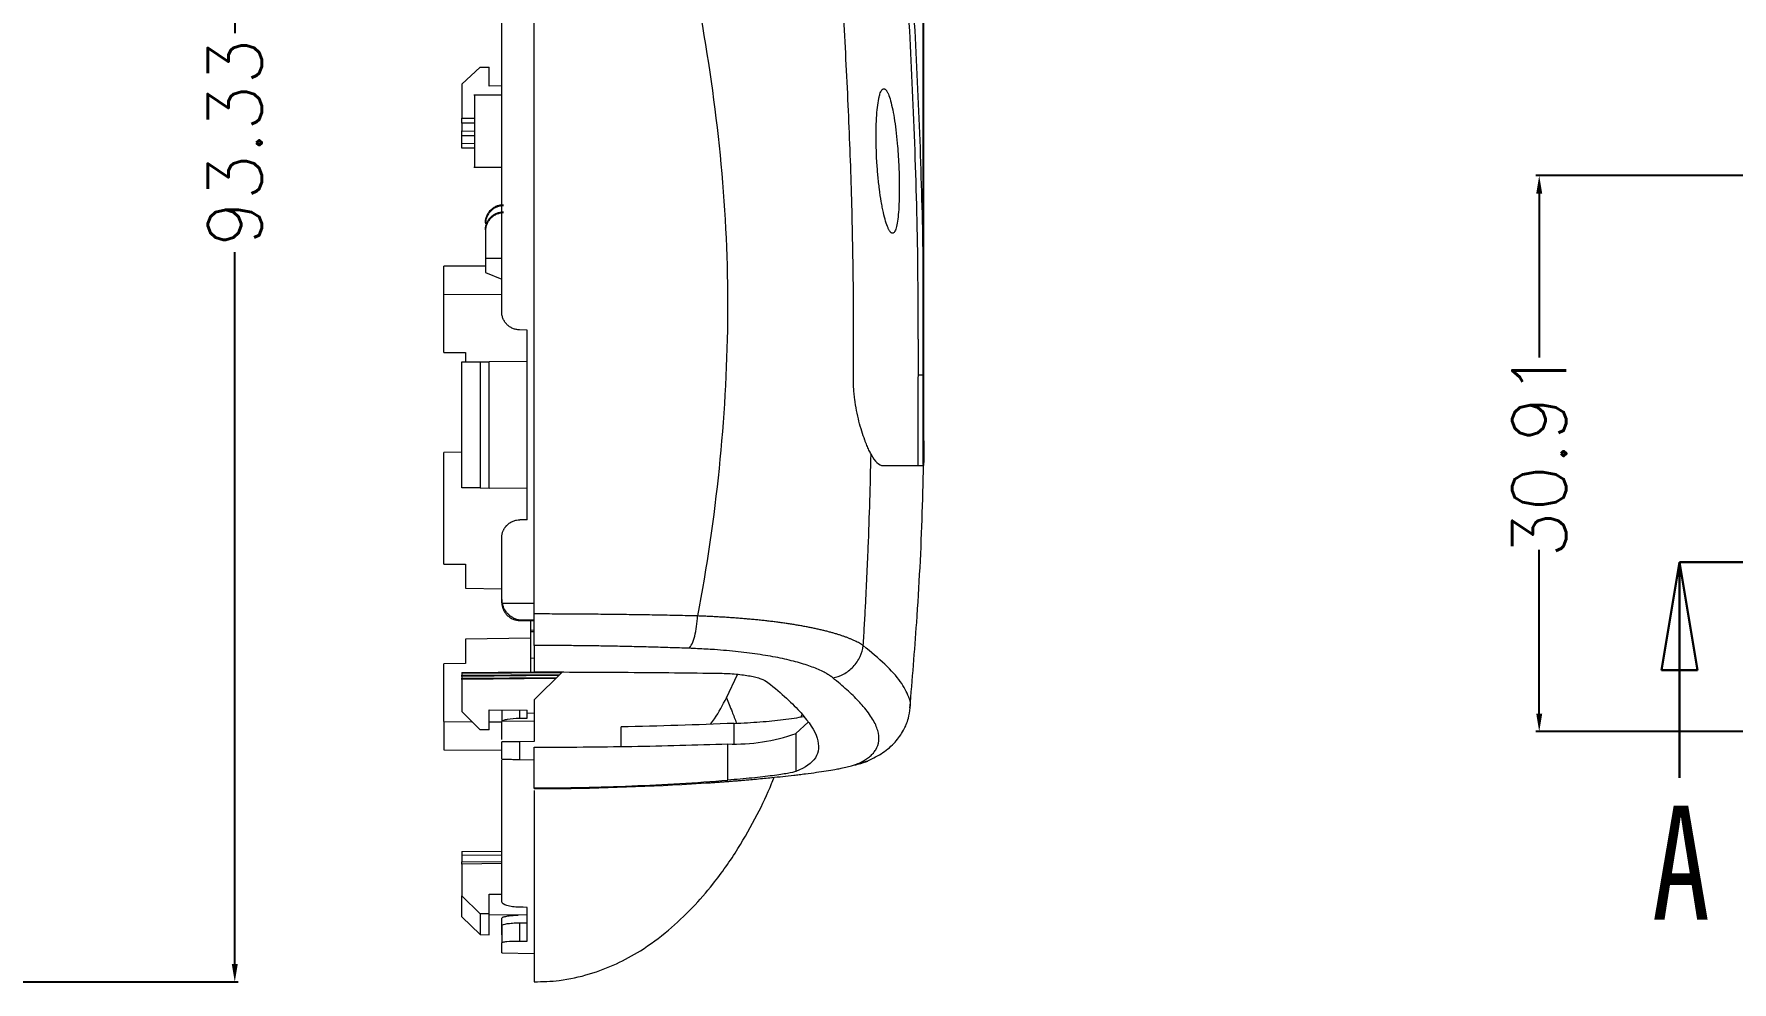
# Model space of a CAD drawing. Header units: inches. Extents: x 1424 to 4050, y 1126 to 1517.
# Drawn here: x 2686.7 to 2781.1, y 1322.1 to 1374.8 of the extents above; entities that cross this region are included whole.
import ezdxf

# ---------------------------------------------------------------- set-up
doc = ezdxf.new("R2010")
doc.units = ezdxf.units.IN
doc.header["$LTSCALE"] = 15
doc.linetypes.add('PHANTOM', pattern=[12.7, 6.35, -1.27, 1.27, -1.27, 1.27, -1.27])
doc.styles.add('SLDTEXTSTYLE0', font='TXT', dxfattribs={"width": 0.75})
doc.styles.get("Standard").update_dxf_attribs({"font": 'txt', "bigfont": 'gbcbig.shx'})
doc.dimstyles.new('3', dxfattribs={"dimtxt": 3, "dimasz": 1, "dimexe": 0.18, "dimexo": 0.0625, "dimgap": 0.09, "dimtad": 0, "dimdsep": 46, "dimtxsty": 'Standard', "dimcen": 1, "dimclrd": 3, "dimclre": 3, "dimadec": 0, "dimazin": 2, "dimtfac": 1, "dimtofl": 0, "dimtmove": 0, "dimatfit": 3, "dimfxl": 1, "dimtolj": 1, "dimtzin": 0, "dimarcsym": 0})

# ---------------------------------------------------------------- blocks, each defined once
blk = doc.blocks.new('_CLOSED')
at = {"color": 0, "linetype": 'ByBlock', "lineweight": -2}
for p, q in [((-1, 0.166667), (0, 0)), ((-1, 0.166667), (-1, -0.166667)), ((0, 0), (-1, -0.166667)), ((0, 0), (-1, 0))]:
    blk.add_line(p, q, dxfattribs=at)
blk = doc.blocks.new('*D193')
at = {"color": 3, "lineweight": -2}
for p, q in [((2567.575, 1415.401), (2698.008, 1415.401)), ((2697.828, 1414.401), (2697.828, 1374.825)), ((2697.828, 1323.069), (2697.828, 1362.645)), ((2645.939, 1322.069), (2698.008, 1322.069))]:
    blk.add_line(p, q, dxfattribs=at)
at = {"color": 3}
for points in [[(2697.661, 1414.401), (2697.994, 1414.401), (2697.828, 1415.401)], [(2697.661, 1323.069), (2697.994, 1323.069), (2697.828, 1322.069)]]:
    blk.add_solid(points, dxfattribs=at)
at = {"layer": 'Defpoints', "color": 0}
for p in [(2567.513, 1415.401), (2645.876, 1322.069), (2697.828, 1322.069)]:
    blk.add_point(p, dxfattribs=at)
at = {"color": 0, "insert": (2697.828, 1368.735), "char_height": 3, "attachment_point": 5, "rotation": 90}
blk.add_mtext('\\A1;93.33', dxfattribs=at)
blk = doc.blocks.new('*D194')
at = {"color": 3, "lineweight": -2}
for p, q in [((2714.477, 1415.463), (2714.477, 1427.916)), ((2715.477, 1427.736), (2719.709, 1427.736)), ((2735.121, 1427.736), (2730.889, 1427.736)), ((2736.121, 1350.845), (2736.121, 1427.916))]:
    blk.add_line(p, q, dxfattribs=at)
at = {"color": 3}
for points in [[(2715.477, 1427.902), (2715.477, 1427.569), (2714.477, 1427.736)], [(2735.121, 1427.902), (2735.121, 1427.569), (2736.121, 1427.736)]]:
    blk.add_solid(points, dxfattribs=at)
at = {"layer": 'Defpoints', "color": 0}
for p in [(2736.121, 1427.736), (2714.477, 1415.401), (2736.121, 1350.783)]:
    blk.add_point(p, dxfattribs=at)
at = {"color": 0, "insert": (2725.299, 1427.736), "char_height": 3, "attachment_point": 5}
blk.add_mtext('\\A1;21.64', dxfattribs=at)
blk = doc.blocks.new('*D235')
at = {"color": 3, "lineweight": -2}
for p, q in [((2790.721, 1366.902), (2770.162, 1366.902)), ((2770.342, 1365.902), (2770.342, 1356.786)), ((2770.342, 1336.991), (2770.342, 1346.106)), ((2785.462, 1335.991), (2770.162, 1335.991))]:
    blk.add_line(p, q, dxfattribs=at)
at = {"color": 3}
for points in [[(2770.176, 1365.902), (2770.509, 1365.902), (2770.342, 1366.902)], [(2770.176, 1336.991), (2770.509, 1336.991), (2770.342, 1335.991)]]:
    blk.add_solid(points, dxfattribs=at)
at = {"layer": 'Defpoints', "color": 0}
for p in [(2770.342, 1366.902), (2790.784, 1366.902), (2785.525, 1335.991)]:
    blk.add_point(p, dxfattribs=at)
at = {"color": 0, "insert": (2770.342, 1351.446), "char_height": 3, "attachment_point": 5, "rotation": 90}
blk.add_mtext('\\A1;30.91', dxfattribs=at)

msp = doc.modelspace()

# ---------------------------------------------------------------- linework, layer by layer
at = {"color": 7, "linetype": 'Continuous', "lineweight": 15}
for p, q in [((2711.462, 1372.937), (2710.457, 1371.98)), ((2711.462, 1372.937), (2711.964, 1372.939)), ((2711.964, 1371.882), (2711.964, 1372.939)), ((2710.457, 1371.98), (2710.457, 1370.094)), ((2712.668, 1371.889), (2711.964, 1371.882)), ((2712.668, 1371.385), (2711.12, 1371.385)), ((2710.457, 1370.094), (2711.16, 1370.09)), ((2710.457, 1369.822), (2710.457, 1370.094)), ((2711.16, 1369.815), (2710.457, 1369.822)), ((2710.457, 1369.822), (2710.457, 1369.388)), ((2710.457, 1369.388), (2711.16, 1369.384)), ((2710.457, 1369.116), (2710.457, 1369.388)), ((2711.16, 1369.109), (2710.457, 1369.116)), ((2710.457, 1368.682), (2710.457, 1369.116)), ((2711.16, 1368.678), (2710.457, 1368.682)), ((2710.457, 1368.43), (2710.457, 1368.682)), ((2711.16, 1368.422), (2710.457, 1368.43)), ((2711.12, 1367.365), (2712.668, 1367.365)), ((2711.763, 1364.287), (2711.763, 1364.225)), ((2711.763, 1363.888), (2711.763, 1363.826)), ((2711.763, 1363.826), (2711.763, 1362.313)), ((2711.763, 1362.313), (2712.668, 1362.305)), ((2711.763, 1362.313), (2711.763, 1361.509)), ((2711.763, 1361.883), (2709.452, 1361.862)), ((2709.452, 1361.863), (2711.763, 1361.883)), ((2709.452, 1360.286), (2709.452, 1361.862)), ((2711.763, 1361.509), (2712.668, 1361.14)), ((2709.452, 1360.286), (2712.668, 1360.314)), ((2709.452, 1357.064), (2709.452, 1360.286)), ((2714.075, 1358.32), (2713.655, 1358.328)), ((2709.452, 1357.064), (2710.658, 1357.064)), ((2710.457, 1356.542), (2711.462, 1356.551)), ((2710.457, 1349.546), (2710.457, 1356.542)), ((2710.658, 1357.064), (2710.658, 1356.544)), ((2711.462, 1356.551), (2711.964, 1356.555)), ((2711.462, 1356.551), (2711.462, 1349.537)), ((2714.075, 1356.574), (2711.964, 1356.555)), ((2711.964, 1349.533), (2711.964, 1356.555)), ((2736.131, 1355.808), (2735.829, 1355.808)), ((2710.457, 1351.533), (2709.452, 1351.515)), ((2709.452, 1345.306), (2709.452, 1351.515)), ((2711.462, 1349.537), (2710.457, 1349.546)), ((2711.462, 1349.537), (2711.964, 1349.533)), ((2714.075, 1349.514), (2711.964, 1349.533)), ((2714.075, 1347.768), (2713.673, 1347.768)), ((2709.452, 1345.306), (2710.658, 1345.306)), ((2710.658, 1345.306), (2710.658, 1343.958)), ((2710.658, 1343.958), (2712.668, 1343.923)), ((2712.668, 1343.343), (2712.668, 1343.196)), ((2714.477, 1343.115), (2712.694, 1343.11)), ((2713.673, 1342.199), (2714.477, 1342.201)), ((2713.673, 1342.167), (2713.673, 1342.199)), ((2713.673, 1342.167), (2714.477, 1342.167)), ((2714.276, 1342.167), (2714.276, 1341.633)), ((2714.276, 1341.633), (2714.477, 1341.646)), ((2714.276, 1341.633), (2714.276, 1341.544)), ((2714.477, 1341.542), (2714.276, 1341.544)), ((2714.276, 1341.544), (2714.276, 1340.062)), ((2714.276, 1341.189), (2710.658, 1341.126)), ((2710.658, 1341.126), (2710.658, 1339.778)), ((2714.477, 1340.78), (2714.477, 1339.306)), ((2710.658, 1339.778), (2709.452, 1339.757)), ((2709.452, 1336.556), (2709.452, 1339.757)), ((2714.477, 1340.064), (2714.276, 1340.062)), ((2714.276, 1340.062), (2714.276, 1339.319)), ((2710.457, 1339.283), (2714.477, 1339.321)), ((2710.457, 1339.283), (2710.457, 1339.221)), ((2715.995, 1339.266), (2710.457, 1339.221)), ((2710.457, 1339.221), (2710.457, 1339.12)), ((2710.457, 1339.12), (2715.9, 1339.171)), ((2710.457, 1339.057), (2710.457, 1339.12)), ((2715.831, 1339.101), (2710.457, 1339.057)), ((2710.457, 1339.057), (2710.457, 1338.957)), ((2710.457, 1338.957), (2715.735, 1339.006)), ((2710.457, 1338.894), (2710.457, 1338.957)), ((2715.666, 1338.937), (2710.457, 1338.894)), ((2710.457, 1338.894), (2710.457, 1337.102)), ((2716.032, 1339.303), (2714.477, 1337.749)), ((2725.158, 1337.867), (2725.771, 1339.171)), ((2714.477, 1337.749), (2714.477, 1335.431)), ((2710.457, 1337.102), (2711.462, 1336.094)), ((2711.964, 1337.208), (2714.075, 1337.188)), ((2711.964, 1336.094), (2711.964, 1337.208)), ((2712.668, 1337.201), (2712.668, 1336.596)), ((2713.655, 1336.735), (2714.075, 1336.74)), ((2714.075, 1337.022), (2714.075, 1337.188)), ((2714.075, 1337.022), (2714.477, 1337.025)), ((2709.452, 1336.556), (2711.015, 1336.542)), ((2709.452, 1336.556), (2709.452, 1334.985)), ((2711.964, 1336.094), (2711.462, 1336.094)), ((2711.964, 1336.534), (2712.668, 1336.528)), ((2719.301, 1335.163), (2719.301, 1336.251)), ((2729.026, 1335.891), (2729.699, 1336.513)), ((2729.026, 1335.891), (2729.026, 1333.778)), ((2709.452, 1334.985), (2712.668, 1334.957)), ((2714.477, 1335.435), (2712.668, 1335.419)), ((2712.668, 1334.459), (2712.668, 1335.417)), ((2714.477, 1335.431), (2713.664, 1335.424)), ((2713.664, 1335.424), (2713.664, 1334.44)), ((2714.477, 1332.86), (2714.477, 1335.122)), ((2725.23, 1333.29), (2725.23, 1335.308)), ((2712.909, 1334.453), (2714.477, 1334.426)), ((2713.664, 1334.44), (2714.477, 1334.426)), ((2722.672, 1333.056), (2724.021, 1333.133)), ((2714.477, 1332.818), (2714.477, 1332.86)), ((2710.457, 1329.324), (2712.668, 1329.347)), ((2710.457, 1329.324), (2710.457, 1329.104)), ((2712.668, 1329.118), (2710.457, 1329.104)), ((2710.457, 1329.104), (2710.457, 1328.745)), ((2710.457, 1328.745), (2712.668, 1328.769)), ((2710.457, 1328.627), (2710.457, 1328.745)), ((2712.668, 1328.65), (2710.457, 1328.627)), ((2710.457, 1328.627), (2710.457, 1326.852)), ((2710.457, 1326.852), (2711.462, 1325.857)), ((2710.457, 1325.697), (2710.457, 1326.852)), ((2711.964, 1326.96), (2712.668, 1326.955)), ((2711.964, 1325.858), (2711.964, 1326.96)), ((2711.462, 1324.699), (2710.457, 1325.697)), ((2711.964, 1325.858), (2711.462, 1325.857)), ((2711.462, 1325.857), (2711.462, 1324.699)), ((2711.964, 1324.698), (2711.964, 1325.858)), ((2714.075, 1325.778), (2711.964, 1325.8)), ((2714.075, 1325.343), (2713.655, 1325.338)), ((2713.655, 1325.338), (2713.655, 1324.346)), ((2711.462, 1324.699), (2711.964, 1324.698)), ((2712.668, 1325.205), (2712.668, 1324.241)), ((2712.668, 1323.69), (2714.477, 1323.659))]:
    msp.add_line(p, q, dxfattribs=at)
at = {"color": 1, "linetype": 'PHANTOM', "lineweight": 30}
msp.add_line((2851.106, 1345.413), (2778.139, 1345.413), dxfattribs=at)
at = {"color": 7, "linetype": 'Continuous', "lineweight": 30}
msp.add_line((2778.139, 1333.413), (2778.139, 1345.413), dxfattribs=at)
at = {"color": 8, "linetype": 'Continuous', "lineweight": 15}
for p, q in [((2713.655, 1337.192), (2713.655, 1336.735)), ((2729.368, 1336.952), (2729.302, 1336.814)), ((2714.477, 1336.573), (2712.674, 1336.557)), ((2725.595, 1335.323), (2725.595, 1336.449)), ((2732.43, 1334.192), (2733.021, 1334.361))]:
    msp.add_line(p, q, dxfattribs=at)
at = {"color": 7, "linetype": 'Continuous', "lineweight": 15, "flags": 128}
for points in [[(2714.075, 1326.216), (2713.865, 1326.221), (2713.655, 1326.225)], [(2713.655, 1324.346), (2713.865, 1324.343), (2714.075, 1324.34)]]:
    msp.add_lwpolyline(points, dxfattribs=at)
at = {"color": 7, "linetype": 'Continuous', "lineweight": 15}
for centre, radius, start, end in [((2725.644, 1345.256), 9.957, 267.61926, 289.85761), ((2714.276, 1483.568), 150.75, 270.07639, 273.19283)]:
    msp.add_arc(centre, radius, start, end, dxfattribs=at)
for points, knots in [([(2714.477, 1342.53), (2714.477, 1347.949), (2714.477, 1353.373), (2714.477, 1364.234), (2714.477, 1369.671), (2714.477, 1380.541), (2714.477, 1385.977), (2714.477, 1396.841), (2714.477, 1402.268), (2714.477, 1407.689)], [0, 0, 0, 0, 0.25, 0.25, 0.5, 0.5, 0.75, 0.75, 1, 1, 1, 1]), ([(2715.786, 1407.696), (2716.335, 1404.985), (2717.004, 1402.28), (2718.448, 1396.88), (2719.227, 1394.181), (2720.747, 1388.778), (2721.482, 1386.073), (2722.782, 1380.652), (2723.353, 1377.934), (2724.29, 1372.486), (2724.659, 1369.755), (2725.137, 1364.296), (2725.244, 1361.563), (2725.19, 1356.093), (2725.029, 1353.356), (2724.467, 1347.884), (2724.067, 1345.149), (2723.556, 1342.419)], [0, 0, 0, 0, 0.125, 0.125, 0.25, 0.25, 0.375, 0.375, 0.5, 0.5, 0.625, 0.625, 0.75, 0.75, 0.875, 0.875, 1, 1, 1, 1]), ([(2732.215, 1355.808), (2732.218, 1356.238), (2732.226, 1357.093), (2732.228, 1358.364), (2732.224, 1359.614), (2732.211, 1361.284), (2732.179, 1363.374), (2732.098, 1366.698), (2731.941, 1370.89), (2731.673, 1375.921), (2731.326, 1380.982), (2730.968, 1385.127), (2730.631, 1388.468), (2730.363, 1390.88), (2730.058, 1393.419), (2729.833, 1395.084), (2729.708, 1396.008)], [0, 0, 0, 0, 0.032056, 0.063586, 0.094589, 0.125064, 0.187916, 0.250112, 0.372506, 0.500123, 0.625063, 0.749991, 0.809703, 0.874953, 0.930664, 1, 1, 1, 1]), ([(2712.668, 1359.332), (2712.668, 1360.023), (2712.668, 1361.404), (2712.668, 1363.476), (2712.668, 1365.548), (2712.668, 1367.62), (2712.668, 1369.692), (2712.668, 1371.764), (2712.668, 1373.835), (2712.668, 1375.907), (2712.668, 1377.979), (2712.668, 1380.051), (2712.668, 1382.123), (2712.668, 1384.195), (2712.668, 1386.267), (2712.668, 1388.339), (2712.668, 1390.411), (2712.668, 1391.792), (2712.668, 1392.483)], [0, 0, 0, 0, 0.062526, 0.125042, 0.187548, 0.250047, 0.312539, 0.375027, 0.437511, 0.499995, 0.562478, 0.624963, 0.687452, 0.749945, 0.812445, 0.874953, 0.937471, 1, 1, 1, 1]), ([(2736.131, 1355.808), (2736.162, 1360.161), (2736.085, 1364.51), (2735.842, 1371.029), (2735.741, 1373.202), (2735.502, 1377.545), (2735.364, 1379.716), (2735.205, 1381.886)], [0, 0, 0, 0, 0.5, 0.5, 0.75, 0.75, 1, 1, 1, 1]), ([(2735.818, 1357.816), (2735.816, 1359.442), (2735.812, 1363.366), (2735.609, 1369.494), (2735.371, 1374.872), (2735.158, 1377.95), (2735.098, 1378.825)], [0, 0, 0, 0, 0.232025, 0.55976, 0.874845, 1, 1, 1, 1]), ([(2734.39, 1363.697), (2734.381, 1363.698), (2734.361, 1363.7), (2734.331, 1363.714), (2734.301, 1363.738), (2734.27, 1363.771), (2734.238, 1363.814), (2734.206, 1363.866), (2734.174, 1363.928), (2734.108, 1364.069), (2734.01, 1364.344), (2733.904, 1364.758), (2733.823, 1365.144), (2733.747, 1365.565), (2733.661, 1366.147), (2733.577, 1366.903), (2733.516, 1367.692), (2733.482, 1368.485), (2733.473, 1369.248), (2733.491, 1369.955), (2733.533, 1370.576), (2733.589, 1370.995), (2733.644, 1371.265), (2733.689, 1371.433), (2733.739, 1371.567), (2733.793, 1371.664), (2733.849, 1371.726), (2733.889, 1371.733), (2733.909, 1371.737)], [0, 0, 0, 0, 0.015708, 0.031324, 0.046886, 0.062429, 0.077991, 0.09361, 0.109321, 0.125161, 0.187613, 0.2498, 0.28103, 0.312502, 0.375034, 0.43743, 0.499668, 0.561948, 0.624416, 0.68696, 0.749471, 0.811892, 0.843078, 0.87439, 0.905735, 0.937046, 0.968604, 1, 1, 1, 1]), ([(2733.909, 1371.737), (2733.919, 1371.736), (2733.939, 1371.734), (2733.97, 1371.719), (2734.001, 1371.696), (2734.032, 1371.662), (2734.064, 1371.619), (2734.096, 1371.566), (2734.127, 1371.504), (2734.191, 1371.361), (2734.285, 1371.082), (2734.403, 1370.579), (2734.509, 1369.97), (2734.601, 1369.277), (2734.674, 1368.523), (2734.729, 1367.73), (2734.762, 1366.93), (2734.773, 1366.162), (2734.761, 1365.46), (2734.727, 1364.851), (2734.672, 1364.349), (2734.609, 1364.041), (2734.55, 1363.863), (2734.501, 1363.767), (2734.448, 1363.708), (2734.41, 1363.701), (2734.39, 1363.697)], [0, 0, 0, 0, 0.015871, 0.031636, 0.04733, 0.062991, 0.078656, 0.094363, 0.110149, 0.12605, 0.188872, 0.251524, 0.314064, 0.375875, 0.4376, 0.500003, 0.563619, 0.626524, 0.688553, 0.750536, 0.812545, 0.874633, 0.906069, 0.937239, 0.968449, 1, 1, 1, 1]), ([(2711.16, 1371.385), (2711.16, 1371.385), (2711.16, 1371.333), (2711.16, 1371.132), (2711.16, 1370.983), (2711.16, 1370.61), (2711.16, 1370.388), (2711.16, 1369.901), (2711.16, 1369.638), (2711.16, 1369.112), (2711.16, 1368.849), (2711.16, 1368.363), (2711.16, 1368.14), (2711.16, 1367.768), (2711.16, 1367.619), (2711.16, 1367.418), (2711.16, 1367.365), (2711.16, 1367.365)], [0, 0, 0, 0, 0.125, 0.125, 0.25, 0.25, 0.375, 0.375, 0.5, 0.5, 0.625, 0.625, 0.75, 0.75, 0.875, 0.875, 1, 1, 1, 1]), ([(2711.763, 1364.287), (2711.764, 1364.318), (2711.766, 1364.381), (2711.78, 1364.474), (2711.801, 1364.565), (2711.844, 1364.689), (2711.921, 1364.839), (2712.05, 1364.998), (2712.208, 1365.128), (2712.385, 1365.22), (2712.571, 1365.279), (2712.697, 1365.286), (2712.76, 1365.29)], [0, 0, 0, 0, 0.060283, 0.120075, 0.179908, 0.240316, 0.370048, 0.500123, 0.629857, 0.759934, 0.879883, 1, 1, 1, 1]), ([(2712.76, 1365.228), (2712.728, 1365.227), (2712.665, 1365.225), (2712.572, 1365.21), (2712.481, 1365.188), (2712.357, 1365.144), (2712.208, 1365.067), (2712.05, 1364.936), (2711.92, 1364.777), (2711.83, 1364.6), (2711.773, 1364.413), (2711.767, 1364.288), (2711.763, 1364.225)], [0, 0, 0, 0, 0.060285, 0.120079, 0.179915, 0.240325, 0.370059, 0.500135, 0.629868, 0.759942, 0.879888, 1, 1, 1, 1]), ([(2711.763, 1363.888), (2711.764, 1363.919), (2711.766, 1363.982), (2711.78, 1364.075), (2711.801, 1364.167), (2711.844, 1364.29), (2711.921, 1364.44), (2712.05, 1364.599), (2712.208, 1364.73), (2712.385, 1364.822), (2712.571, 1364.88), (2712.697, 1364.888), (2712.76, 1364.891)], [0, 0, 0, 0, 0.060283, 0.120075, 0.179908, 0.240316, 0.370048, 0.500123, 0.629857, 0.759934, 0.879883, 1, 1, 1, 1]), ([(2712.76, 1364.829), (2712.728, 1364.828), (2712.665, 1364.826), (2712.572, 1364.811), (2712.481, 1364.789), (2712.357, 1364.746), (2712.208, 1364.668), (2712.05, 1364.537), (2711.92, 1364.379), (2711.83, 1364.201), (2711.773, 1364.015), (2711.767, 1363.889), (2711.763, 1363.826)], [0, 0, 0, 0, 0.060285, 0.120079, 0.179915, 0.240325, 0.370059, 0.500135, 0.629868, 0.759942, 0.879888, 1, 1, 1, 1]), ([(2713.655, 1358.328), (2713.623, 1358.329), (2713.559, 1358.332), (2713.463, 1358.348), (2713.369, 1358.373), (2713.277, 1358.407), (2713.189, 1358.45), (2713.105, 1358.501), (2713.027, 1358.561), (2712.936, 1358.644), (2712.838, 1358.763), (2712.747, 1358.927), (2712.681, 1359.12), (2712.672, 1359.26), (2712.668, 1359.332)], [0, 0, 0, 0, 0.0619936, 0.1241576, 0.1864934, 0.2490022, 0.311685, 0.3745431, 0.4375777, 0.5007899, 0.6114745, 0.7315727, 0.8610823, 1, 1, 1, 1]), ([(2714.075, 1347.768), (2714.075, 1348.471), (2714.075, 1349.877), (2714.075, 1351.987), (2714.075, 1354.097), (2714.075, 1356.208), (2714.075, 1357.616), (2714.075, 1358.32)], [0, 0, 0, 0, 0.200005, 0.400002, 0.599997, 0.799994, 1, 1, 1, 1]), ([(2735.821, 1350.783), (2735.821, 1351.953), (2735.82, 1354.294), (2735.83, 1356.642), (2735.836, 1357.817)], [0, 0, 0, 0, 0.4998, 1, 1, 1, 1]), ([(2733.197, 1351.411), (2733.178, 1351.448), (2733.141, 1351.521), (2733.084, 1351.641), (2733.026, 1351.769), (2732.968, 1351.905), (2732.909, 1352.05), (2732.812, 1352.302), (2732.68, 1352.687), (2732.523, 1353.237), (2732.39, 1353.831), (2732.305, 1354.361), (2732.256, 1354.798), (2732.23, 1355.133), (2732.215, 1355.47), (2732.215, 1355.695), (2732.215, 1355.808)], [0, 0, 0, 0, 0.041796, 0.083553, 0.125344, 0.167241, 0.209318, 0.251646, 0.377135, 0.501882, 0.627194, 0.750398, 0.813646, 0.876082, 0.938074, 1, 1, 1, 1]), ([(2736.12, 1350.783), (2736.127, 1350.783), (2736.133, 1350.815), (2736.139, 1350.911), (2736.141, 1350.951), (2736.143, 1351.046), (2736.144, 1351.102), (2736.146, 1351.291), (2736.146, 1351.445), (2736.144, 1351.81), (2736.143, 1352.022), (2736.139, 1352.485), (2736.136, 1352.738), (2736.132, 1353.286), (2736.13, 1353.579), (2736.127, 1354.183), (2736.127, 1354.499), (2736.127, 1355.148), (2736.129, 1355.476), (2736.131, 1355.808)], [0, 0, 0, 0, 0.125, 0.125, 0.1875, 0.1875, 0.25, 0.25, 0.375, 0.375, 0.5, 0.5, 0.625, 0.625, 0.75, 0.75, 0.875, 0.875, 1, 1, 1, 1]), ([(2732.767, 1340.771), (2732.79, 1341.146), (2732.833, 1341.889), (2732.893, 1342.997), (2732.948, 1344.087), (2732.997, 1345.16), (2733.063, 1346.74), (2733.138, 1348.821), (2733.177, 1350.552), (2733.197, 1351.411)], [0, 0, 0, 0, 0.105826, 0.210009, 0.312543, 0.413423, 0.512644, 0.757855, 1, 1, 1, 1]), ([(2733.197, 1351.411), (2733.305, 1351.204), (2733.415, 1351.049), (2733.64, 1350.838), (2733.755, 1350.783), (2733.867, 1350.783)], [0, 0, 0, 0, 0.5, 0.5, 1, 1, 1, 1]), ([(2735.357, 1337.304), (2735.491, 1338.886), (2735.796, 1342.499), (2736.035, 1347.141), (2736.105, 1350.198), (2736.128, 1351.217)], [0, 0, 0, 0, 0.3419553, 0.7807347, 1, 1, 1, 1]), ([(2733.867, 1350.783), (2734.559, 1350.783), (2735.091, 1350.783), (2735.843, 1350.783), (2736.062, 1350.783), (2736.12, 1350.783)], [0, 0, 0, 0, 0.5, 0.5, 1, 1, 1, 1]), ([(2712.668, 1346.763), (2712.669, 1346.796), (2712.671, 1346.861), (2712.685, 1346.955), (2712.706, 1347.04), (2712.731, 1347.117), (2712.76, 1347.185), (2712.791, 1347.245), (2712.821, 1347.297), (2712.851, 1347.342), (2712.88, 1347.38), (2712.905, 1347.412), (2712.928, 1347.437), (2712.946, 1347.457), (2713.007, 1347.519), (2713.12, 1347.61), (2713.3, 1347.702), (2713.486, 1347.758), (2713.612, 1347.764), (2713.673, 1347.768)], [0, 0, 0, 0, 0.064004, 0.123764, 0.179277, 0.230545, 0.277566, 0.32034, 0.358866, 0.393144, 0.423174, 0.448955, 0.470487, 0.487769, 0.500802, 0.634244, 0.761916, 0.88383, 1, 1, 1, 1]), ([(2712.668, 1343.343), (2712.668, 1343.913), (2712.668, 1345.052), (2712.668, 1346.193), (2712.668, 1346.763)], [0, 0, 0, 0, 0.4999875, 1, 1, 1, 1]), ([(2712.668, 1343.196), (2712.669, 1343.161), (2712.671, 1343.095), (2712.685, 1343.003), (2712.703, 1342.924), (2712.723, 1342.859), (2712.762, 1342.755), (2712.833, 1342.62), (2712.96, 1342.462), (2713.114, 1342.332), (2713.293, 1342.237), (2713.481, 1342.178), (2713.61, 1342.171), (2713.673, 1342.167)], [0, 0, 0, 0, 0.066224, 0.124652, 0.175284, 0.218117, 0.25315, 0.384482, 0.5023, 0.633034, 0.759427, 0.881677, 1, 1, 1, 1]), ([(2712.694, 1343.11), (2712.7, 1343.084), (2712.714, 1343.032), (2712.74, 1342.955), (2712.772, 1342.878), (2712.823, 1342.778), (2712.902, 1342.658), (2713.013, 1342.532), (2713.15, 1342.416), (2713.278, 1342.335), (2713.392, 1342.28), (2713.483, 1342.245), (2713.576, 1342.216), (2713.641, 1342.205), (2713.673, 1342.199)], [0, 0, 0, 0, 0.047703, 0.097036, 0.148066, 0.200839, 0.307505, 0.426328, 0.540932, 0.687664, 0.762378, 0.836429, 0.917605, 1, 1, 1, 1]), ([(2723.556, 1342.419), (2723.369, 1342.423), (2722.997, 1342.432), (2722.435, 1342.444), (2721.871, 1342.455), (2721.306, 1342.466), (2720.74, 1342.476), (2720.172, 1342.485), (2719.604, 1342.493), (2719.035, 1342.501), (2718.465, 1342.507), (2717.895, 1342.513), (2717.324, 1342.518), (2716.754, 1342.522), (2716.184, 1342.525), (2715.614, 1342.528), (2715.045, 1342.53), (2714.666, 1342.53), (2714.477, 1342.53)], [0, 0, 0, 0, 0.063423, 0.126722, 0.189897, 0.252943, 0.315863, 0.378656, 0.441326, 0.503875, 0.566305, 0.62862, 0.69082, 0.752903, 0.814865, 0.876703, 0.938416, 1, 1, 1, 1]), ([(2714.477, 1340.78), (2714.477, 1340.841), (2714.477, 1340.928), (2714.477, 1341.153), (2714.477, 1341.289), (2714.477, 1341.597), (2714.477, 1341.771), (2714.477, 1342.136), (2714.477, 1342.332), (2714.477, 1342.53)], [0, 0, 0, 0, 0.25, 0.25, 0.5, 0.5, 0.75, 0.75, 1, 1, 1, 1]), ([(2723.079, 1340.62), (2723.135, 1340.678), (2723.191, 1340.764), (2723.299, 1340.994), (2723.35, 1341.138), (2723.437, 1341.466), (2723.474, 1341.651), (2723.528, 1342.032), (2723.546, 1342.229), (2723.556, 1342.419)], [0, 0, 0, 0, 0.25, 0.25, 0.5, 0.5, 0.75, 0.75, 1, 1, 1, 1]), ([(2732.767, 1340.771), (2732.734, 1340.793), (2732.666, 1340.838), (2732.553, 1340.903), (2732.433, 1340.968), (2732.303, 1341.032), (2732.166, 1341.095), (2732.02, 1341.156), (2731.867, 1341.217), (2731.706, 1341.276), (2731.537, 1341.334), (2731.361, 1341.391), (2731.177, 1341.447), (2730.986, 1341.501), (2730.789, 1341.554), (2730.584, 1341.606), (2730.373, 1341.656), (2730.156, 1341.705), (2729.932, 1341.752), (2729.703, 1341.798), (2729.467, 1341.843), (2729.227, 1341.885), (2728.98, 1341.927), (2728.729, 1341.967), (2728.472, 1342.005), (2728.211, 1342.042), (2727.945, 1342.078), (2727.675, 1342.111), (2727.401, 1342.143), (2727.123, 1342.174), (2726.841, 1342.203), (2726.556, 1342.231), (2726.267, 1342.256), (2725.975, 1342.281), (2725.681, 1342.303), (2725.383, 1342.325), (2725.083, 1342.344), (2724.782, 1342.362), (2724.478, 1342.379), (2724.172, 1342.394), (2723.865, 1342.407), (2723.659, 1342.415), (2723.556, 1342.419)], [0, 0, 0, 0, 0.0266018, 0.0531202, 0.0795554, 0.1059074, 0.1321766, 0.1583634, 0.1844685, 0.2104926, 0.2364368, 0.2623012, 0.2880853, 0.3137884, 0.3394102, 0.3649504, 0.3904088, 0.4157856, 0.4410812, 0.4662954, 0.4914276, 0.5164774, 0.5414442, 0.5663278, 0.591128, 0.6158448, 0.6404782, 0.6650286, 0.6894961, 0.7138807, 0.7381827, 0.7624023, 0.7865399, 0.8105959, 0.834571, 0.8584645, 0.8822745, 0.905999, 0.9296358, 0.9531828, 0.9766382, 1, 1, 1, 1]), ([(2723.079, 1340.62), (2722.904, 1340.627), (2722.555, 1340.639), (2722.028, 1340.656), (2721.5, 1340.673), (2720.969, 1340.688), (2720.437, 1340.702), (2719.902, 1340.715), (2719.366, 1340.726), (2718.718, 1340.739), (2717.959, 1340.752), (2717.089, 1340.764), (2716.218, 1340.772), (2715.348, 1340.778), (2714.767, 1340.779), (2714.477, 1340.78)], [0, 0, 0, 0, 0.062729, 0.125357, 0.187905, 0.250392, 0.312839, 0.375266, 0.437694, 0.500141, 0.60066, 0.700817, 0.800701, 0.9004, 1, 1, 1, 1]), ([(2731.07, 1338.981), (2731.042, 1339.002), (2730.988, 1339.045), (2730.897, 1339.108), (2730.8, 1339.17), (2730.695, 1339.231), (2730.529, 1339.322), (2730.283, 1339.441), (2729.934, 1339.582), (2729.546, 1339.717), (2728.975, 1339.887), (2728.167, 1340.08), (2727.244, 1340.245), (2726.446, 1340.357), (2725.819, 1340.431), (2725.166, 1340.495), (2724.565, 1340.542), (2724.026, 1340.576), (2723.557, 1340.601), (2723.238, 1340.614), (2723.079, 1340.62)], [0, 0, 0, 0, 0.0250782, 0.0501205, 0.0751414, 0.1001557, 0.1251781, 0.1878029, 0.250261, 0.3128412, 0.3753106, 0.5002607, 0.6251679, 0.6876406, 0.750104, 0.8125954, 0.8750634, 0.9167358, 0.958356, 1, 1, 1, 1]), ([(2731.07, 1338.981), (2731.267, 1339.016), (2731.471, 1339.084), (2731.862, 1339.292), (2732.047, 1339.432), (2732.363, 1339.765), (2732.494, 1339.958), (2732.683, 1340.361), (2732.741, 1340.57), (2732.767, 1340.771)], [0, 0, 0, 0, 0.25, 0.25, 0.5, 0.5, 0.75, 0.75, 1, 1, 1, 1]), ([(2714.477, 1339.306), (2716.226, 1339.306), (2717.971, 1339.299), (2721.427, 1339.275), (2723.126, 1339.256), (2724.795, 1339.232)], [0, 0, 0, 0, 0.5, 0.5, 1, 1, 1, 1]), ([(2724.795, 1339.232), (2725.114, 1339.228), (2725.415, 1339.213), (2725.838, 1339.175), (2725.976, 1339.16), (2726.236, 1339.125), (2726.481, 1339.086), (2726.697, 1339.038), (2726.898, 1338.986), (2726.991, 1338.957), (2727.24, 1338.867), (2727.37, 1338.8), (2727.462, 1338.727)], [0, 0, 0, 0, 0.25, 0.25, 0.375, 0.375, 0.5, 0.625, 0.625, 0.75, 0.75, 1, 1, 1, 1]), ([(2727.462, 1338.727), (2728.23, 1338.113), (2728.846, 1337.548), (2729.763, 1336.512), (2730.062, 1336.044), (2730.264, 1335.419), (2730.29, 1335.224), (2730.259, 1334.862), (2730.203, 1334.694), (2729.911, 1334.232), (2729.553, 1333.978), (2729.026, 1333.778)], [0, 0, 0, 0, 0.25, 0.25, 0.5, 0.5, 0.625, 0.625, 0.75, 0.75, 1, 1, 1, 1]), ([(2732.43, 1334.192), (2732.479, 1334.213), (2732.576, 1334.257), (2732.71, 1334.325), (2732.836, 1334.397), (2732.952, 1334.471), (2733.06, 1334.548), (2733.158, 1334.628), (2733.247, 1334.711), (2733.327, 1334.797), (2733.398, 1334.886), (2733.542, 1335.1), (2733.668, 1335.467), (2733.609, 1336.037), (2733.321, 1336.675), (2732.909, 1337.237), (2732.506, 1337.685), (2732.202, 1337.993), (2731.861, 1338.312), (2731.488, 1338.64), (2731.209, 1338.867), (2731.07, 1338.981)], [0, 0, 0, 0, 0.024978, 0.049952, 0.074926, 0.099902, 0.124884, 0.149876, 0.174881, 0.199903, 0.224945, 0.25001, 0.375018, 0.499985, 0.624826, 0.749965, 0.799924, 0.849881, 0.899862, 0.949893, 1, 1, 1, 1]), ([(2724.281, 1336.4), (2724.353, 1336.5), (2724.69, 1336.962), (2724.952, 1337.47), (2725.158, 1337.867)], [0, 0, 0, 0, 0.216872, 1, 1, 1, 1]), ([(2712.674, 1336.557), (2712.688, 1336.581), (2712.722, 1336.604), (2712.831, 1336.646), (2712.904, 1336.665), (2713.172, 1336.713), (2713.41, 1336.732), (2713.655, 1336.735)], [0, 0, 0, 0, 0.25, 0.25, 0.5, 0.5, 1, 1, 1, 1]), ([(2714.075, 1336.74), (2714.075, 1336.818), (2714.075, 1336.915), (2714.075, 1337.001), (2714.075, 1337.022)], [0.01880529, 0.01880529, 0.01880529, 0.01880529, 0.03226343, 0.03686068, 0.03686068, 0.03686068, 0.03686068]), ([(2725.595, 1336.449), (2726.095, 1336.469), (2726.571, 1336.497), (2727.478, 1336.567), (2727.912, 1336.609), (2728.309, 1336.658)], [0, 0, 0, 0, 0.5, 0.5, 1, 1, 1, 1]), ([(2728.309, 1336.658), (2728.729, 1336.712), (2729.157, 1336.768), (2729.448, 1336.838), (2729.453, 1336.839)], [0, 0, 0, 0, 0.9819, 1, 1, 1, 1]), ([(2733.021, 1334.361), (2733.311, 1334.504), (2733.884, 1334.787), (2734.544, 1335.37), (2735.012, 1336.022), (2735.288, 1336.667), (2735.344, 1337.111), (2735.368, 1337.304)], [0, 0, 0, 0, 0.2336892, 0.4626074, 0.670564, 0.8570691, 1, 1, 1, 1]), ([(2712.668, 1335.542), (2712.668, 1335.643), (2712.668, 1335.888), (2712.668, 1336.252), (2712.668, 1336.428), (2712.668, 1336.534)], [0, 0, 0, 0, 0.219233, 0.529762, 1, 1, 1, 1]), ([(2713.664, 1335.424), (2713.632, 1335.424), (2713.569, 1335.423), (2713.474, 1335.422), (2713.379, 1335.421), (2713.287, 1335.421), (2713.197, 1335.42), (2713.111, 1335.419), (2713.03, 1335.418), (2712.941, 1335.417), (2712.845, 1335.417), (2712.753, 1335.417), (2712.683, 1335.416), (2712.673, 1335.417), (2712.668, 1335.417)], [0, 0, 0, 0, 0.060295, 0.121231, 0.182821, 0.245078, 0.308012, 0.371634, 0.435956, 0.500988, 0.602865, 0.719989, 0.852368, 1, 1, 1, 1]), ([(2714.477, 1335.122), (2716.286, 1335.123), (2718.094, 1335.139), (2721.688, 1335.201), (2723.468, 1335.247), (2725.23, 1335.308)], [0, 0, 0, 0, 0.5, 0.5, 1, 1, 1, 1]), ([(2712.668, 1334.459), (2712.669, 1334.458), (2712.671, 1334.458), (2712.684, 1334.458), (2712.704, 1334.458), (2712.729, 1334.457), (2712.758, 1334.457), (2712.79, 1334.456), (2712.824, 1334.455), (2712.858, 1334.454), (2712.892, 1334.454), (2712.925, 1334.453), (2712.994, 1334.452), (2713.111, 1334.45), (2713.289, 1334.447), (2713.475, 1334.444), (2713.602, 1334.441), (2713.664, 1334.44)], [0, 0, 0, 0, 0.062039, 0.120776, 0.17621, 0.228341, 0.27717, 0.322695, 0.364918, 0.403838, 0.439455, 0.471771, 0.500785, 0.632267, 0.759248, 0.8818, 1, 1, 1, 1]), ([(2712.668, 1326.516), (2712.668, 1326.968), (2712.668, 1327.873), (2712.668, 1329.687), (2712.668, 1331.465), (2712.668, 1332.94), (2712.668, 1333.871), (2712.668, 1334.285), (2712.668, 1334.397)], [0, 0, 0, 0, 0.21818, 0.436588, 0.655171, 0.800756, 0.946375, 1, 1, 1, 1]), ([(2728.902, 1333.567), (2729.003, 1333.578), (2729.22, 1333.604), (2729.649, 1333.657), (2730.378, 1333.753), (2731.006, 1333.853), (2731.433, 1333.932), (2731.696, 1333.985), (2731.917, 1334.034), (2732.106, 1334.084), (2732.231, 1334.122), (2732.333, 1334.156), (2732.4, 1334.181), (2732.43, 1334.192)], [0, 0, 0, 0, 0.057796, 0.125171, 0.250042, 0.499987, 0.586743, 0.624958, 0.749991, 0.821354, 0.874878, 0.943828, 1, 1, 1, 1]), ([(2732.231, 1334.123), (2732.308, 1334.139), (2732.685, 1334.219), (2732.872, 1334.294), (2733.021, 1334.355)], [0, 0, 0, 0, 0.203483, 1, 1, 1, 1]), ([(2714.477, 1322.08), (2714.941, 1322.091), (2715.979, 1322.116), (2717.52, 1322.471), (2719.033, 1323.04), (2720.512, 1323.849), (2721.932, 1324.896), (2723.263, 1326.158), (2724.572, 1327.666), (2725.788, 1329.394), (2726.844, 1331.284), (2727.492, 1332.625), (2727.768, 1333.337), (2727.815, 1333.457)], [0, 0, 0, 0, 0.074722, 0.167191, 0.2533, 0.334915, 0.438476, 0.536921, 0.63028, 0.760156, 0.87684, 0.979217, 1, 1, 1, 1]), ([(2714.477, 1332.86), (2716.287, 1332.862), (2718.095, 1332.9), (2721.689, 1333.043), (2723.469, 1333.15), (2725.23, 1333.29)], [0, 0, 0, 0, 0.5, 0.5, 1, 1, 1, 1]), ([(2724.021, 1333.133), (2724.102, 1333.139), (2724.268, 1333.15), (2724.516, 1333.167), (2724.77, 1333.185), (2725.029, 1333.204), (2725.293, 1333.224), (2725.562, 1333.245), (2725.837, 1333.267), (2726.116, 1333.29), (2726.303, 1333.306), (2726.397, 1333.314)], [0, 0, 0, 0, 0.097018, 0.197363, 0.301134, 0.408415, 0.519287, 0.63382, 0.752079, 0.874121, 1, 1, 1, 1]), ([(2729.026, 1333.778), (2728.934, 1333.744), (2728.777, 1333.706), (2728.445, 1333.645), (2728.317, 1333.624), (2728.037, 1333.582), (2727.884, 1333.561), (2727.55, 1333.518), (2727.369, 1333.496), (2726.987, 1333.452), (2726.787, 1333.431), (2726.161, 1333.368), (2725.704, 1333.327), (2725.23, 1333.29)], [0, 0, 0, 0, 0.25, 0.25, 0.375, 0.375, 0.5, 0.5, 0.625, 0.625, 0.75, 0.75, 1, 1, 1, 1]), ([(2726.397, 1333.314), (2726.544, 1333.327), (2726.835, 1333.353), (2727.262, 1333.393), (2727.75, 1333.441), (2728.3, 1333.498), (2728.7, 1333.544), (2728.902, 1333.567)], [0, 0, 0, 0, 0.168624, 0.335282, 0.500039, 0.748128, 1, 1, 1, 1]), ([(2714.477, 1332.71), (2714.477, 1332.423), (2714.477, 1331.781), (2714.477, 1330.466), (2714.477, 1328.965), (2714.477, 1327.457), (2714.477, 1326.074), (2714.477, 1324.764), (2714.477, 1323.663), (2714.477, 1322.784), (2714.477, 1322.275), (2714.477, 1322.048), (2714.477, 1322.072), (2714.477, 1322.08)], [0, 0, 0, 0, 0.060543, 0.135471, 0.222244, 0.309083, 0.395794, 0.482392, 0.601914, 0.721606, 0.841183, 0.950447, 1, 1, 1, 1]), ([(2713.655, 1326.225), (2713.524, 1326.228), (2713.395, 1326.238), (2713.155, 1326.269), (2713.045, 1326.291), (2712.773, 1326.371), (2712.668, 1326.443), (2712.668, 1326.516)], [0, 0, 0, 0, 0.25, 0.25, 0.5, 0.5, 1, 1, 1, 1]), ([(2712.668, 1325.615), (2712.679, 1325.633), (2712.702, 1325.669), (2712.879, 1325.72), (2713.139, 1325.759), (2713.389, 1325.779), (2713.539, 1325.783), (2713.576, 1325.784)], [0, 0, 0, 0, 0.232423, 0.464869, 0.696412, 0.925268, 1, 1, 1, 1]), ([(2712.668, 1324.706), (2712.668, 1324.696), (2712.668, 1324.665), (2712.668, 1324.963), (2712.668, 1325.398), (2712.668, 1325.615)], [0, 0, 0, 0, 0.217457, 0.608056, 1, 1, 1, 1]), ([(2713.655, 1325.338), (2713.524, 1325.337), (2713.395, 1325.332), (2713.155, 1325.316), (2713.046, 1325.306), (2712.774, 1325.268), (2712.668, 1325.236), (2712.668, 1325.205)], [0, 0, 0, 0, 0.25, 0.25, 0.5, 0.5, 1, 1, 1, 1]), ([(2714.075, 1324.34), (2714.075, 1324.371), (2714.075, 1324.529), (2714.075, 1324.859), (2714.075, 1325.403), (2714.075, 1325.881), (2714.075, 1326.169), (2714.075, 1326.216)], [0.4273582, 0.4273582, 0.4273582, 0.4273582, 0.4355962, 0.4670769, 0.4983459, 0.5296935, 0.5357501, 0.5357501, 0.5357501, 0.5357501]), ([(2712.668, 1324.241), (2712.668, 1324.256), (2712.693, 1324.271), (2712.791, 1324.298), (2712.864, 1324.311), (2713.136, 1324.34), (2713.392, 1324.35), (2713.655, 1324.346)], [0, 0, 0, 0, 0.25, 0.25, 0.5, 0.5, 1, 1, 1, 1]), ([(2712.668, 1323.706), (2712.668, 1323.701), (2712.668, 1323.665), (2712.668, 1323.807), (2712.668, 1324.096), (2712.668, 1324.241)], [0, 0, 0, 0, 0.074003, 0.536356, 1, 1, 1, 1])]:
    msp.add_open_spline(points, degree=3, knots=knots, dxfattribs=at)
for points in [[(2712.694, 1343.11), (2712.677, 1343.186), (2712.668, 1343.265), (2712.668, 1343.343)], [(2712.668, 1336.534), (2712.668, 1336.542), (2712.67, 1336.55), (2712.674, 1336.557)], [(2725.595, 1336.449), (2723.522, 1336.365), (2721.419, 1336.299), (2719.301, 1336.251)]]:
    msp.add_open_spline(points, degree=3, dxfattribs=at)
at = {"color": 8, "linetype": 'Continuous', "lineweight": 15}
for points, knots in [([(2735.368, 1337.303), (2735.372, 1337.314), (2735.428, 1337.493), (2735.302, 1337.968), (2734.894, 1338.75), (2734.054, 1339.704), (2733.194, 1340.417), (2732.767, 1340.771)], [0, 0, 0, 0, 0.0132271, 0.2160691, 0.4822514, 0.743587, 1, 1, 1, 1]), ([(2725.158, 1337.867), (2725.262, 1337.619), (2725.445, 1337.186), (2725.638, 1336.675), (2725.721, 1336.456)], [0, 0, 0, 0, 0.572207, 1, 1, 1, 1])]:
    msp.add_open_spline(points, degree=3, knots=knots, dxfattribs=at)

# ---------------------------------------------------------------- block references
at = {"color": 7, "linetype": 'Continuous', "lineweight": 30, "xscale": 6, "yscale": 6, "rotation": 90}
msp.add_blockref('_CLOSED', (2778.139, 1345.413), dxfattribs=at)

# ---------------------------------------------------------------- texts
at = {"color": 7, "linetype": 'Continuous', "insert": (2776.6, 1331.88), "char_height": 6.35, "attachment_point": 1, "style": 'SLDTEXTSTYLE0'}
msp.add_mtext('A', dxfattribs=at)

# ---------------------------------------------------------------- dimensions: what is measured, and where the dimension line sits
dim = msp.add_linear_dim(base=(2736.121, 1427.736), p1=(2714.477, 1415.401), p2=(2736.121, 1350.783), dimstyle='3')
dim.commit()
dim.dimension.update_dxf_attribs({"geometry": '*D194', "text_midpoint": (2725.299, 1427.736)})
for base, p1, p2, picture, middle in [((2697.828, 1322.069), (2567.513, 1415.401), (2645.876, 1322.069), '*D193', (2697.828, 1368.735)), ((2770.342, 1366.902), (2785.525, 1335.991), (2790.784, 1366.902), '*D235', (2770.342, 1351.446))]:
    dim = msp.add_linear_dim(base=base, p1=p1, p2=p2, angle=90, dimstyle='3')
    dim.commit()
    dim.dimension.update_dxf_attribs({"geometry": picture, "text_midpoint": middle})

doc.saveas('drawing.dxf')
